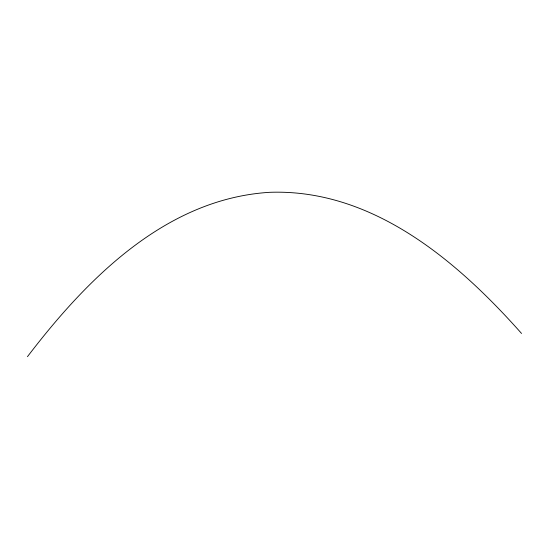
<?xml version="1.0" encoding="UTF-8"?>
<svg xmlns="http://www.w3.org/2000/svg" width="549" height="549" viewBox="0 0 549 549"><rect width="100%" height="100%" fill="white"/><g stroke="black" fill="none" stroke-linecap="round" stroke-linejoin="round"><path stroke-width="0.82" d="M27.45 356.685C86.92 278.762 165.88 198.69 269.689 192.315C372.524 188.678 457.31 261.001 521.55 333.463"/></g></svg>
